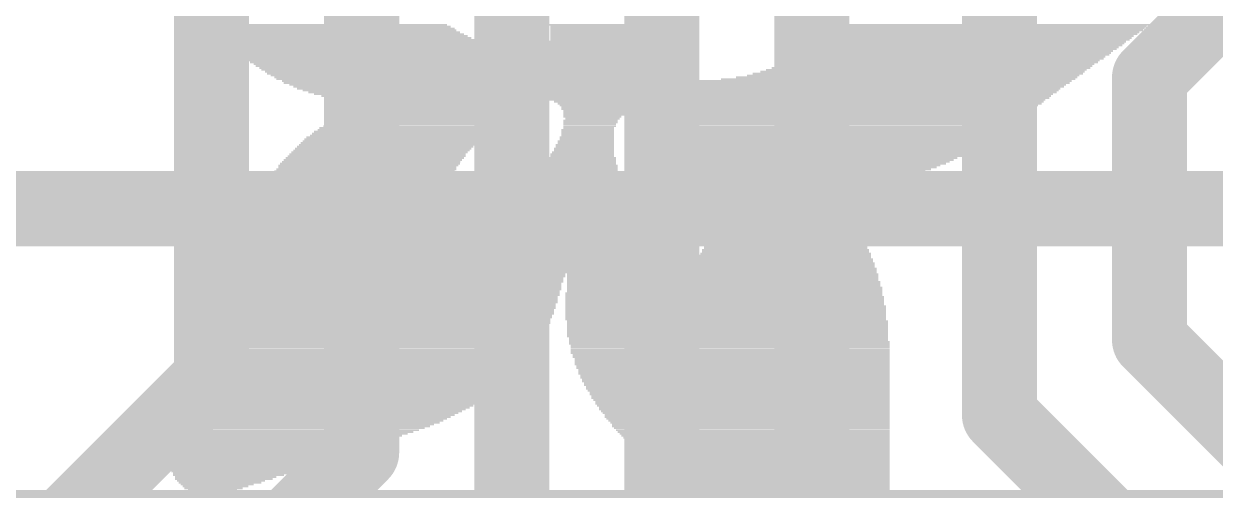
# Model space of a CAD drawing. Extents: x -6.8 to 60.3, y -8.9 to 34.9.
# Drawn here: x 23.113 to 27.146, y 7.366 to 8.944 of the extents above; entities that cross this region are included whole.
import ezdxf

# ---------------------------------------------------------------- set-up
doc = ezdxf.new("R2010")
doc.units = 0
for name, color, linetype in [('1', 12, 'CONTINUOUS'), ('16', 132, 'CONTINUOUS'), ('21', 40, 'CONTINUOUS')]:
    doc.layers.add(name, color=color, linetype=linetype)

# ---------------------------------------------------------------- blocks, each defined once
blk = doc.blocks.new('RECT')
blk.add_solid([(-0.5, -0.5), (0.5, -0.5), (-0.5, 0.5), (0.5, 0.5)])

msp = doc.modelspace()

# ---------------------------------------------------------------- linework, layer by layer
at = {"layer": '1', "const_width": 0.254}
for points in [[(23.749, 10.16), (23.749, 7.747)], [(24.257, 9.906), (24.257, 7.493)], [(24.765, 9.7155), (24.765, 7.239)], [(25.273, 9.525), (25.273, 6.985)], [(25.781, 9.271), (25.781, 6.731)], [(27.305, 9.144), (26.924, 8.763)], [(26.416, 9.0805), (26.416, 7.62)], [(26.924, 8.763), (26.924, 7.874)], [(26.924, 7.874), (27.305, 7.493)], [(23.749, 7.747), (23.241, 7.239)], [(26.416, 7.62), (27.051, 6.985)], [(24.257, 7.493), (23.749, 6.985)], [(23.241, 7.239), (23.241, 4.318)], [(24.765, 7.239), (24.257, 6.731)]]:
    msp.add_lwpolyline(points, dxfattribs=at)
at = {"layer": '1', "const_width": 0.127}
for points in [[(26.9875, 8.763, 1), (26.8605, 8.763)], [(26.8791, 8.8079, 1), (26.9689, 8.7181)], [(26.9689, 7.9189, 1), (26.8791, 7.8291)], [(26.8605, 7.874, 1), (26.9875, 7.874)], [(23.7939, 7.7021, 1), (23.7041, 7.7919)], [(23.6855, 7.747, 1), (23.8125, 7.747)], [(26.4609, 7.6649, 1), (26.3711, 7.5751)], [(26.3525, 7.62, 1), (26.4795, 7.62)], [(24.3019, 7.4481, 1), (24.2121, 7.5379)], [(24.1935, 7.493, 1), (24.3205, 7.493)], [(23.3045, 7.239, 1), (23.1775, 7.239)]]:
    msp.add_lwpolyline(points, format="xyb", dxfattribs=at)
at = {"layer": '16', "const_width": 0.254}
for points in [[(22.0345, 8.3185), (27.813, 8.3185)], [(22.098, 7.239), (28.6385, 7.239)]]:
    msp.add_lwpolyline(points, dxfattribs=at)

# ---------------------------------------------------------------- block references
at = {"layer": '21'}
for p, xscale, yscale in [((24.1459, 8.9408), 0.8001, 0.0064), ((24.1554, 8.9345), 0.8064, 0.0063), ((24.1649, 8.9281), 0.8128, 0.0064), ((24.1713, 8.9218), 0.8128, 0.0063), ((24.1808, 8.9154), 0.8192, 0.0064), ((25.1206, 8.9408), 0.4636, 0.0064), ((25.1111, 8.9281), 0.4318, 0.0064), ((25.0984, 8.9154), 0.4064, 0.0064), ((25.1143, 8.9345), 0.4381, 0.0063), ((25.1048, 8.9218), 0.4191, 0.0063), ((26.343, 8.9408), 1.1684, 0.0064), ((26.3398, 8.9345), 1.1494, 0.0063), ((26.3398, 8.9281), 1.1366, 0.0064), ((26.3367, 8.9218), 1.1303, 0.0063), ((26.3335, 8.9154), 1.1113, 0.0064), ((24.1904, 8.9091), 0.8255, 0.0063), ((24.2062, 8.8963), 0.8446, 0.0063), ((24.1999, 8.9027), 0.8319, 0.0064), ((24.2189, 8.89), 0.8446, 0.0064), ((24.2316, 8.8837), 0.8572, 0.0063), ((24.2411, 8.8773), 0.8636, 0.0064), ((24.2538, 8.871), 0.8763, 0.0063), ((25.0698, 8.871), 0.3746, 0.0063), ((25.0762, 8.8837), 0.3747, 0.0063), ((25.073, 8.8773), 0.3683, 0.0064), ((25.0952, 8.9091), 0.4, 0.0063), ((25.0889, 8.9027), 0.3873, 0.0064), ((25.0857, 8.8963), 0.381, 0.0063), ((25.0825, 8.89), 0.3746, 0.0064), ((26.2954, 8.871), 1.0731, 0.0063), ((26.3017, 8.8773), 1.0732, 0.0064), ((26.3176, 8.8963), 1.0922, 0.0063), ((26.3144, 8.89), 1.0858, 0.0064), ((26.3081, 8.8837), 1.0731, 0.0063), ((26.3302, 8.9091), 1.1049, 0.0063), ((26.3239, 8.9027), 1.0922, 0.0064), ((24.2665, 8.8646), 0.889, 0.0064), ((24.2856, 8.8582), 0.9144, 0.0063), ((24.3046, 8.8519), 0.9398, 0.0064), ((24.5428, 8.8456), 1.4033, 0.0063), ((24.5459, 8.8392), 1.397, 0.0064), ((24.5523, 8.8329), 1.3843, 0.0063), ((25.0412, 8.8519), 0.4064, 0.0064), ((25.054, 8.8582), 0.3937, 0.0063), ((25.0634, 8.8646), 0.3747, 0.0064), ((26.2477, 8.8329), 1.0541, 0.0063), ((26.2573, 8.8392), 1.0605, 0.0064), ((26.2668, 8.8456), 1.0541, 0.0063), ((26.2732, 8.8519), 1.0541, 0.0064), ((26.2827, 8.8582), 1.0605, 0.0063), ((26.289, 8.8646), 1.0604, 0.0064), ((24.5555, 8.8265), 1.3779, 0.0064), ((24.5586, 8.8201), 1.3716, 0.0063), ((24.565, 8.8138), 1.3716, 0.0064), ((24.5714, 8.8075), 1.3589, 0.0063), ((24.5777, 8.8011), 1.3589, 0.0064), ((24.5872, 8.7948), 1.3526, 0.0063), ((26.1843, 8.7948), 1.0795, 0.0063), ((26.1969, 8.8011), 1.0668, 0.0064), ((26.2065, 8.8075), 1.0605, 0.0063), ((26.2192, 8.8138), 1.0605, 0.0064), ((26.2287, 8.8201), 1.0541, 0.0063), ((26.2382, 8.8265), 1.0604, 0.0064), ((24.5968, 8.7884), 1.3589, 0.0064), ((24.6063, 8.782), 1.3525, 0.0063), ((24.619, 8.7757), 1.3653, 0.0064), ((24.6317, 8.7694), 1.3653, 0.0063), ((24.6539, 8.763), 1.3843, 0.0064), ((24.6793, 8.7567), 1.4224, 0.0063), ((25.3238, 8.7503), 2.6734, 0.0064), ((26.0731, 8.7567), 1.2002, 0.0063), ((26.1017, 8.763), 1.1557, 0.0064), ((26.1239, 8.7694), 1.124, 0.0063), ((26.1398, 8.7757), 1.1176, 0.0064), ((26.1557, 8.782), 1.0985, 0.0063), ((26.1684, 8.7884), 1.0859, 0.0064), ((25.3238, 8.7439), 2.6606, 0.0063), ((25.327, 8.7376), 2.6289, 0.0064), ((25.3301, 8.7313), 2.6099, 0.0063), ((25.3301, 8.7249), 2.5845, 0.0064), ((25.3365, 8.7186), 2.559, 0.0063), ((25.3429, 8.7122), 2.5337, 0.0064), ((25.3461, 8.7058), 2.5019, 0.0063), ((25.3556, 8.6995), 2.4701, 0.0064), ((25.3715, 8.6932), 2.4257, 0.0063), ((24.5523, 8.6677), 0.5207, 0.0063), ((24.5745, 8.6741), 0.5144, 0.0064), ((24.5968, 8.6805), 0.5207, 0.0063), ((25.4667, 8.6868), 2.2098, 0.0064), ((25.7366, 8.6805), 1.6573, 0.0063), ((25.7398, 8.6741), 1.6383, 0.0064), ((25.7366, 8.6677), 1.6193, 0.0063), ((24.4666, 8.6296), 0.5651, 0.0063), ((24.4761, 8.636), 0.5588, 0.0064), ((24.492, 8.6424), 0.5525, 0.0063), ((24.5047, 8.6487), 0.5525, 0.0064), ((24.5205, 8.6551), 0.5334, 0.0063), ((24.5396, 8.6614), 0.5334, 0.0064), ((25.7302, 8.6551), 1.5938, 0.0063), ((25.7366, 8.6614), 1.6065, 0.0064), ((25.7302, 8.6487), 1.5812, 0.0064), ((25.0444, 8.636), 0.2096, 0.0064), ((25.7239, 8.6424), 1.5685, 0.0063), ((25.0381, 8.6296), 0.1969, 0.0063), ((25.8445, 8.636), 1.3144, 0.0064), ((25.8509, 8.6296), 1.2891, 0.0063), ((24.4062, 8.5915), 0.5842, 0.0063), ((24.4158, 8.5979), 0.5779, 0.0064), ((24.4221, 8.6043), 0.5778, 0.0063), ((24.4348, 8.6106), 0.5778, 0.0064), ((24.4444, 8.617), 0.5715, 0.0063), ((24.4539, 8.6233), 0.5651, 0.0064), ((25.0317, 8.617), 0.1842, 0.0063), ((25.0317, 8.6106), 0.1842, 0.0064), ((25.0285, 8.6043), 0.1778, 0.0063), ((25.0285, 8.5979), 0.1778, 0.0064), ((25.0253, 8.5915), 0.1715, 0.0063), ((25.0381, 8.6233), 0.1841, 0.0064), ((25.8509, 8.6233), 1.2637, 0.0064), ((25.8509, 8.617), 1.2509, 0.0063), ((25.8541, 8.6106), 1.2319, 0.0064), ((25.8509, 8.6043), 1.2129, 0.0063), ((25.8509, 8.5979), 1.2001, 0.0064), ((25.8509, 8.5915), 1.1875, 0.0063), ((24.3555, 8.5471), 0.5969, 0.0064), ((24.3618, 8.5534), 0.5969, 0.0063), ((24.365, 8.5598), 0.5905, 0.0064), ((24.3777, 8.5662), 0.5905, 0.0063), ((24.3808, 8.5725), 0.5842, 0.0064), ((24.3904, 8.5789), 0.5905, 0.0063), ((24.3999, 8.5852), 0.5842, 0.0064), ((25.0159, 8.5471), 0.1905, 0.0064), ((25.019, 8.5598), 0.1842, 0.0064), ((25.019, 8.5534), 0.1842, 0.0063), ((25.0222, 8.5852), 0.1778, 0.0064), ((25.0222, 8.5789), 0.1778, 0.0063), ((25.0222, 8.5725), 0.1778, 0.0064), ((25.0222, 8.5662), 0.1778, 0.0063), ((25.8477, 8.5852), 1.1684, 0.0064), ((25.8477, 8.5789), 1.1557, 0.0063), ((25.8445, 8.5725), 1.1366, 0.0064), ((25.8445, 8.5662), 1.124, 0.0063), ((25.8414, 8.5598), 1.1049, 0.0064), ((25.8413, 8.5534), 1.0922, 0.0063), ((25.8382, 8.5471), 1.0731, 0.0064), ((24.3174, 8.509), 0.5969, 0.0064), ((24.3237, 8.5153), 0.5969, 0.0063), ((24.33, 8.5217), 0.5969, 0.0064), ((24.3363, 8.5281), 0.5969, 0.0063), ((24.3428, 8.5344), 0.5969, 0.0064), ((24.3491, 8.5408), 0.5969, 0.0063), ((25.0063, 8.509), 0.2096, 0.0064), ((25.0095, 8.5217), 0.2032, 0.0064), ((25.0095, 8.5153), 0.2032, 0.0063), ((25.0127, 8.5344), 0.1969, 0.0064), ((25.0127, 8.5281), 0.1969, 0.0063), ((25.0159, 8.5408), 0.1905, 0.0063), ((25.835, 8.5408), 1.0668, 0.0063), ((25.8318, 8.5344), 1.0478, 0.0064), ((25.8318, 8.5281), 1.035, 0.0063), ((25.8286, 8.5217), 1.016, 0.0064), ((25.8223, 8.5153), 1.0033, 0.0063), ((25.8191, 8.509), 0.9842, 0.0064), ((24.2856, 8.4709), 0.6096, 0.0064), ((24.2888, 8.4772), 0.6033, 0.0063), ((24.2951, 8.4836), 0.6032, 0.0064), ((24.3015, 8.49), 0.6033, 0.0063), ((24.3078, 8.4963), 0.6032, 0.0064), ((24.311, 8.5027), 0.5969, 0.0063), ((24.9968, 8.4709), 0.2413, 0.0064), ((25, 8.4836), 0.2349, 0.0064), ((25, 8.4772), 0.2349, 0.0063), ((25.0031, 8.49), 0.2286, 0.0063), ((25.0032, 8.5027), 0.2159, 0.0063), ((25.0032, 8.4963), 0.2159, 0.0064), ((25.8159, 8.5027), 0.9652, 0.0063), ((25.8128, 8.4963), 0.9589, 0.0064), ((25.8064, 8.49), 0.9334, 0.0063), ((25.8001, 8.4836), 0.9207, 0.0064), ((25.5175, 8.4772), 0.3429, 0.0063), ((25.5238, 8.4709), 0.3429, 0.0064), ((25.9779, 8.4772), 0.5397, 0.0063), ((25.9779, 8.4709), 0.5143, 0.0064), ((24.257, 8.4328), 0.616, 0.0064), ((24.2538, 8.4265), 0.6096, 0.0063), ((24.2634, 8.4391), 0.6159, 0.0063), ((24.2665, 8.4455), 0.6096, 0.0064), ((24.2729, 8.4519), 0.6096, 0.0063), ((24.2792, 8.4646), 0.6096, 0.0063), ((24.2761, 8.4582), 0.6033, 0.0064), ((24.984, 8.4265), 0.2921, 0.0063), ((24.9872, 8.4328), 0.2857, 0.0064), ((24.9904, 8.4391), 0.2794, 0.0063), ((24.9905, 8.4455), 0.2667, 0.0064), ((24.9936, 8.4582), 0.2604, 0.0064), ((24.9936, 8.4519), 0.2604, 0.0063), ((24.9968, 8.4646), 0.254, 0.0063), ((25.5302, 8.4646), 0.3556, 0.0063), ((25.5397, 8.4582), 0.362, 0.0064), ((25.5429, 8.4519), 0.3683, 0.0063), ((25.5524, 8.4455), 0.3746, 0.0064), ((25.5556, 8.4391), 0.381, 0.0063), ((25.5651, 8.4328), 0.3874, 0.0064), ((25.5683, 8.4265), 0.3937, 0.0063), ((25.9747, 8.4646), 0.4826, 0.0063), ((25.9779, 8.4582), 0.4509, 0.0064), ((25.9779, 8.4519), 0.4127, 0.0063), ((25.9779, 8.4455), 0.3747, 0.0064), ((25.9779, 8.4391), 0.3365, 0.0063), ((25.9747, 8.4328), 0.2921, 0.0064), ((25.9715, 8.4265), 0.235, 0.0063), ((24.2348, 8.3947), 0.6223, 0.0064), ((24.2348, 8.3884), 0.6223, 0.0063), ((24.238, 8.401), 0.6159, 0.0063), ((24.2443, 8.4138), 0.616, 0.0063), ((24.2443, 8.4074), 0.616, 0.0064), ((24.2507, 8.4201), 0.6159, 0.0064), ((24.9746, 8.3884), 0.3493, 0.0063), ((24.9777, 8.401), 0.3302, 0.0063), ((24.9777, 8.3947), 0.3302, 0.0064), ((24.9809, 8.4138), 0.3112, 0.0063), ((24.9809, 8.4074), 0.3112, 0.0064), ((24.9841, 8.4201), 0.3048, 0.0064), ((25.5747, 8.4201), 0.3937, 0.0064), ((25.581, 8.4138), 0.4064, 0.0063), ((25.5873, 8.4074), 0.4064, 0.0064), ((25.5937, 8.401), 0.4191, 0.0063), ((25.6, 8.3947), 0.4191, 0.0064), ((25.6032, 8.3884), 0.4254, 0.0063), ((25.9715, 8.4201), 0.1588, 0.0064), ((24.2157, 8.3503), 0.635, 0.0063), ((24.2189, 8.3629), 0.6286, 0.0063), ((24.2189, 8.3566), 0.6286, 0.0064), ((24.2253, 8.3693), 0.6287, 0.0064), ((24.2285, 8.382), 0.6223, 0.0064), ((24.2285, 8.3757), 0.6223, 0.0063), ((24.9619, 8.3503), 0.4127, 0.0063), ((24.9651, 8.3566), 0.3937, 0.0064), ((24.9682, 8.3629), 0.3874, 0.0063), ((24.9682, 8.3693), 0.3746, 0.0064), ((24.9714, 8.3757), 0.3683, 0.0063), ((24.9714, 8.382), 0.3556, 0.0064), ((25.6064, 8.382), 0.4318, 0.0064), ((25.6159, 8.3757), 0.4382, 0.0063), ((25.6191, 8.3693), 0.4445, 0.0064), ((25.6223, 8.3629), 0.4509, 0.0063), ((25.6286, 8.3566), 0.4508, 0.0064), ((25.6318, 8.3503), 0.4572, 0.0063), ((24.203, 8.3058), 0.6604, 0.0064), ((24.2062, 8.3185), 0.654, 0.0064), ((24.2062, 8.3122), 0.654, 0.0063), ((24.2094, 8.3248), 0.6477, 0.0063), ((24.2126, 8.3376), 0.6413, 0.0063), ((24.2126, 8.3312), 0.6413, 0.0064), ((24.2157, 8.3439), 0.635, 0.0064), ((24.9397, 8.3058), 0.4953, 0.0064), ((24.946, 8.3122), 0.4826, 0.0063), ((24.9459, 8.3185), 0.4699, 0.0064), ((24.9523, 8.3248), 0.4572, 0.0063), ((24.9524, 8.3312), 0.4445, 0.0064), ((24.9587, 8.3376), 0.4318, 0.0063), ((24.9587, 8.3439), 0.4191, 0.0064), ((25.6349, 8.3439), 0.4635, 0.0064), ((25.6413, 8.3376), 0.4636, 0.0063), ((25.6445, 8.3312), 0.4699, 0.0064), ((25.6445, 8.3248), 0.4699, 0.0063), ((25.6477, 8.3185), 0.4763, 0.0064), ((25.654, 8.3122), 0.4762, 0.0063), ((25.6572, 8.3058), 0.4826, 0.0064), ((24.2157, 8.2741), 0.7112, 0.0063), ((24.5364, 8.2677), 1.3526, 0.0064), ((24.2062, 8.2867), 0.6794, 0.0063), ((24.2126, 8.2804), 0.6921, 0.0064), ((24.2062, 8.2995), 0.6668, 0.0063), ((24.2094, 8.2931), 0.6731, 0.0064), ((24.911, 8.2741), 0.6033, 0.0063), ((24.9206, 8.2804), 0.5715, 0.0064), ((24.927, 8.2867), 0.5461, 0.0063), ((24.9333, 8.2931), 0.5334, 0.0064), ((24.9365, 8.2995), 0.5143, 0.0063), ((25.6604, 8.2995), 0.4889, 0.0063), ((25.6604, 8.2931), 0.4889, 0.0064), ((25.6636, 8.2867), 0.4953, 0.0063), ((25.673, 8.2741), 0.5017, 0.0063), ((25.673, 8.2677), 0.5017, 0.0064), ((25.6699, 8.2804), 0.4953, 0.0064), ((24.5428, 8.2296), 1.4033, 0.0064), ((24.5396, 8.2486), 1.3843, 0.0063), ((24.5396, 8.2423), 1.3843, 0.0064), ((24.5428, 8.236), 1.3907, 0.0063), ((24.5364, 8.2614), 1.3652, 0.0063), ((24.5396, 8.255), 1.3716, 0.0064), ((25.6762, 8.2614), 0.508, 0.0063), ((25.6762, 8.255), 0.508, 0.0064), ((25.6794, 8.2486), 0.5144, 0.0063), ((25.6826, 8.2423), 0.5207, 0.0064), ((25.6826, 8.236), 0.5207, 0.0063), ((25.6858, 8.2296), 0.5271, 0.0064), ((24.5555, 8.1915), 1.4541, 0.0064), ((24.5587, 8.1852), 1.4605, 0.0063), ((24.5459, 8.2169), 1.4224, 0.0064), ((24.5491, 8.2105), 1.4288, 0.0063), ((24.5523, 8.2042), 1.4351, 0.0064), ((24.5555, 8.1979), 1.4415, 0.0063), ((24.546, 8.2233), 1.4097, 0.0063), ((25.689, 8.1979), 0.5461, 0.0063), ((25.6921, 8.1915), 0.5524, 0.0064), ((25.6921, 8.1852), 0.5524, 0.0063), ((25.6889, 8.2169), 0.5334, 0.0064), ((25.6889, 8.2105), 0.5334, 0.0063), ((25.6921, 8.2042), 0.5398, 0.0064), ((25.6858, 8.2233), 0.5271, 0.0063), ((24.9016, 8.1471), 2.1717, 0.0063), ((24.5809, 8.1534), 1.5303, 0.0064), ((24.5586, 8.1788), 1.4732, 0.0064), ((24.5649, 8.1724), 1.4859, 0.0063), ((24.5745, 8.1598), 1.505, 0.0063), ((24.5682, 8.1661), 1.4923, 0.0064), ((25.6826, 8.1534), 0.5969, 0.0064), ((25.6889, 8.1598), 0.5842, 0.0063), ((25.6921, 8.1661), 0.5778, 0.0064), ((25.6921, 8.1788), 0.5652, 0.0064), ((25.6921, 8.1724), 0.5652, 0.0063), ((24.9016, 8.1153), 2.1971, 0.0064), ((24.9016, 8.109), 2.1971, 0.0063), ((24.9015, 8.1343), 2.1844, 0.0063), ((24.9015, 8.128), 2.1844, 0.0064), ((24.9015, 8.1217), 2.1844, 0.0063), ((24.9016, 8.1407), 2.1717, 0.0064), ((24.3618, 8.0645), 1.143, 0.0064), ((24.365, 8.0772), 1.1493, 0.0064), ((24.365, 8.0709), 1.1493, 0.0063), ((24.3713, 8.0962), 1.1494, 0.0063), ((24.3713, 8.0899), 1.1494, 0.0064), ((24.3681, 8.0836), 1.143, 0.0063), ((24.9016, 8.1026), 2.1971, 0.0064), ((25.4794, 8.0962), 1.0541, 0.0063), ((25.4794, 8.0899), 1.0541, 0.0064), ((25.4794, 8.0836), 1.0541, 0.0063), ((25.4794, 8.0772), 1.0541, 0.0064), ((25.4825, 8.0709), 1.0605, 0.0063), ((25.4825, 8.0645), 1.0605, 0.0064), ((24.3523, 8.0391), 1.1493, 0.0064), ((24.3523, 8.0328), 1.1493, 0.0063), ((24.3523, 8.0264), 1.1493, 0.0064), ((24.3586, 8.0582), 1.1494, 0.0063), ((24.3586, 8.0518), 1.1494, 0.0064), ((24.3586, 8.0455), 1.1494, 0.0063), ((25.4825, 8.0328), 1.0731, 0.0063), ((25.4825, 8.0264), 1.0731, 0.0064), ((25.4825, 8.0582), 1.0605, 0.0063), ((25.4857, 8.0518), 1.0668, 0.0064), ((25.4857, 8.0455), 1.0668, 0.0063), ((25.4857, 8.0391), 1.0668, 0.0064), ((24.3363, 7.982), 1.1557, 0.0063), ((24.3428, 8.001), 1.1557, 0.0064), ((24.3396, 7.9947), 1.1493, 0.0063), ((24.3396, 7.9883), 1.1493, 0.0064), ((24.3459, 8.0201), 1.1494, 0.0063), ((24.3459, 8.0137), 1.1494, 0.0064), ((24.3459, 8.0074), 1.1494, 0.0063), ((25.4857, 8.0201), 1.0795, 0.0063), ((25.4857, 8.0137), 1.0795, 0.0064), ((25.4857, 8.0074), 1.0795, 0.0063), ((25.4857, 8.001), 1.0795, 0.0064), ((25.4857, 7.9947), 1.0795, 0.0063), ((25.4889, 7.9883), 1.0858, 0.0064), ((25.4889, 7.982), 1.0858, 0.0063), ((24.3205, 7.9439), 1.1494, 0.0063), ((24.33, 7.9629), 1.1557, 0.0064), ((24.3269, 7.9566), 1.1493, 0.0063), ((24.3269, 7.9502), 1.1493, 0.0064), ((24.3332, 7.9756), 1.1494, 0.0064), ((24.3332, 7.9693), 1.1494, 0.0063), ((25.4889, 7.9756), 1.0858, 0.0064), ((25.4889, 7.9693), 1.0858, 0.0063), ((25.4889, 7.9629), 1.0858, 0.0064), ((25.4889, 7.9566), 1.0858, 0.0063), ((25.4889, 7.9502), 1.0858, 0.0064), ((25.4889, 7.9439), 1.0858, 0.0063), ((24.3078, 7.9058), 1.1494, 0.0063), ((24.311, 7.9121), 1.143, 0.0064), ((24.3142, 7.9248), 1.1493, 0.0064), ((24.3142, 7.9184), 1.1493, 0.0063), ((24.3205, 7.9375), 1.1494, 0.0064), ((24.3205, 7.9312), 1.1494, 0.0063), ((25.4953, 7.9375), 1.0859, 0.0064), ((25.4953, 7.9312), 1.0859, 0.0063), ((25.4953, 7.9248), 1.0859, 0.0064), ((25.4953, 7.9184), 1.0859, 0.0063), ((25.4953, 7.9121), 1.0859, 0.0064), ((25.4953, 7.9058), 1.0859, 0.0063), ((24.2888, 7.8677), 1.1367, 0.0063), ((24.2888, 7.8613), 1.1367, 0.0064), ((24.2983, 7.8867), 1.143, 0.0064), ((24.2951, 7.8803), 1.1366, 0.0063), ((24.2951, 7.874), 1.1366, 0.0064), ((24.3046, 7.8994), 1.143, 0.0064), ((24.3046, 7.8931), 1.143, 0.0063), ((25.4953, 7.8994), 1.0859, 0.0064), ((25.4953, 7.8931), 1.0859, 0.0063), ((25.4953, 7.8867), 1.0859, 0.0064), ((25.4985, 7.8803), 1.0795, 0.0063), ((25.4985, 7.874), 1.0795, 0.0064), ((25.5016, 7.8677), 1.0858, 0.0063), ((25.5016, 7.8613), 1.0858, 0.0064), ((24.2697, 7.8296), 1.124, 0.0063), ((24.2665, 7.8232), 1.1176, 0.0064), ((24.2793, 7.8486), 1.1303, 0.0064), ((24.2793, 7.8422), 1.1303, 0.0063), ((24.2761, 7.8359), 1.1239, 0.0064), ((24.2856, 7.855), 1.1303, 0.0063), ((25.5048, 7.855), 1.0795, 0.0063), ((25.5048, 7.8486), 1.0795, 0.0064), ((25.5048, 7.8422), 1.0795, 0.0063), ((25.5048, 7.8359), 1.0795, 0.0064), ((25.5048, 7.8296), 1.0795, 0.0063), ((25.508, 7.8232), 1.0731, 0.0064), ((24.2475, 7.7915), 1.1049, 0.0063), ((24.2443, 7.7851), 1.0986, 0.0064), ((24.2538, 7.7978), 1.1049, 0.0064), ((24.2602, 7.8105), 1.1176, 0.0064), ((24.257, 7.8042), 1.1112, 0.0063), ((24.2665, 7.8169), 1.1176, 0.0063), ((25.508, 7.8169), 1.0731, 0.0063), ((25.5111, 7.8105), 1.0668, 0.0064), ((25.5111, 7.8042), 1.0668, 0.0063), ((25.5111, 7.7978), 1.0668, 0.0064), ((25.5111, 7.7915), 1.0668, 0.0063), ((25.5143, 7.7851), 1.0604, 0.0064), ((24.222, 7.747), 1.0795, 0.0064), ((24.2253, 7.7534), 1.0859, 0.0063), ((24.2157, 7.7407), 1.0668, 0.0063), ((24.2348, 7.7661), 1.0922, 0.0063), ((24.2316, 7.7597), 1.0858, 0.0064), ((24.2443, 7.7788), 1.0986, 0.0063), ((24.238, 7.7724), 1.0859, 0.0064), ((25.5143, 7.7788), 1.0604, 0.0063), ((25.5175, 7.7724), 1.0541, 0.0064), ((25.5175, 7.7661), 1.0541, 0.0063), ((25.5175, 7.7597), 1.0541, 0.0064), ((25.5206, 7.7534), 1.0477, 0.0063), ((25.5206, 7.747), 1.0477, 0.0064), ((25.5238, 7.7407), 1.0414, 0.0063), ((24.1935, 7.7089), 1.0478, 0.0064), ((24.1967, 7.7153), 1.0541, 0.0063), ((24.1872, 7.7026), 1.0351, 0.0063), ((24.2062, 7.728), 1.0604, 0.0063), ((24.2031, 7.7216), 1.0541, 0.0064), ((24.2126, 7.7343), 1.0605, 0.0064), ((25.5238, 7.7343), 1.0414, 0.0064), ((25.527, 7.728), 1.035, 0.0063), ((25.527, 7.7216), 1.035, 0.0064), ((25.5302, 7.7153), 1.0287, 0.0063), ((25.5302, 7.7089), 1.0287, 0.0064), ((25.5334, 7.7026), 1.0223, 0.0063), ((24.1649, 7.6772), 1.016, 0.0063), ((24.1586, 7.6708), 1.0033, 0.0064), ((24.1554, 7.6645), 0.997, 0.0063), ((24.1745, 7.6899), 1.0223, 0.0063), ((24.1713, 7.6835), 1.016, 0.0064), ((24.1839, 7.6962), 1.0287, 0.0064), ((25.5365, 7.6962), 1.016, 0.0064), ((25.5365, 7.6899), 1.016, 0.0063), ((25.5397, 7.6835), 1.0096, 0.0064), ((25.5397, 7.6772), 1.0096, 0.0063), ((25.5429, 7.6708), 1.0033, 0.0064), ((25.5461, 7.6645), 0.9969, 0.0063), ((24.1205, 7.6327), 0.9525, 0.0064), ((24.1141, 7.6264), 0.9398, 0.0063), ((24.1078, 7.62), 0.9271, 0.0064), ((24.1427, 7.6518), 0.9842, 0.0063), ((24.1364, 7.6454), 0.9715, 0.0064), ((24.13, 7.6391), 0.9588, 0.0063), ((24.1491, 7.6581), 0.9843, 0.0064), ((25.5461, 7.6581), 0.9969, 0.0064), ((25.5492, 7.6518), 0.9906, 0.0063), ((25.5524, 7.6454), 0.9842, 0.0064), ((25.5524, 7.6391), 0.9842, 0.0063), ((25.5556, 7.6327), 0.9779, 0.0064), ((25.5587, 7.6264), 0.9715, 0.0063), ((25.5619, 7.62), 0.9652, 0.0064), ((24.076, 7.5946), 0.889, 0.0064), ((24.0665, 7.5883), 0.87, 0.0063), ((24.0602, 7.5819), 0.8573, 0.0064), ((24.0919, 7.6073), 0.908, 0.0064), ((24.0983, 7.6137), 0.9207, 0.0063), ((24.0856, 7.601), 0.8953, 0.0063), ((25.5619, 7.6137), 0.9652, 0.0063), ((25.5651, 7.6073), 0.9588, 0.0064), ((25.5683, 7.601), 0.9525, 0.0063), ((25.5715, 7.5946), 0.9461, 0.0064), ((25.5746, 7.5883), 0.9398, 0.0063), ((25.5746, 7.5819), 0.9398, 0.0064), ((24.0157, 7.5565), 0.7938, 0.0064), ((24.0062, 7.5502), 0.7747, 0.0063), ((23.9967, 7.5438), 0.7557, 0.0064), ((24.0284, 7.5629), 0.8064, 0.0063), ((24.0475, 7.5756), 0.8445, 0.0063), ((24.038, 7.5692), 0.8255, 0.0064), ((25.5778, 7.5756), 0.9334, 0.0063), ((25.581, 7.5692), 0.9271, 0.0064), ((25.5842, 7.5629), 0.9207, 0.0063), ((25.5873, 7.5565), 0.9144, 0.0064), ((25.5905, 7.5502), 0.908, 0.0063), ((25.5937, 7.5438), 0.9017, 0.0064), ((23.9332, 7.5057), 0.6541, 0.0064), ((23.9236, 7.4994), 0.635, 0.0063), ((23.9745, 7.5311), 0.7239, 0.0064), ((23.9649, 7.5248), 0.7048, 0.0063), ((23.9554, 7.5184), 0.6858, 0.0064), ((23.984, 7.5375), 0.7429, 0.0063), ((23.9459, 7.5121), 0.6667, 0.0063), ((25.5968, 7.5375), 0.8953, 0.0063), ((25.6, 7.5311), 0.889, 0.0064), ((25.6032, 7.5248), 0.8826, 0.0063), ((25.6064, 7.5184), 0.8763, 0.0064), ((25.6096, 7.5121), 0.8699, 0.0063), ((25.6127, 7.5057), 0.8636, 0.0064), ((25.6159, 7.4994), 0.8572, 0.0063), ((23.9141, 7.493), 0.616, 0.0064), ((23.9046, 7.4867), 0.5969, 0.0063), ((23.8951, 7.4803), 0.5779, 0.0064), ((23.8855, 7.474), 0.5588, 0.0063), ((23.8728, 7.4676), 0.5334, 0.0064), ((23.8665, 7.4613), 0.5207, 0.0063), ((25.6191, 7.493), 0.8509, 0.0064), ((25.6223, 7.4867), 0.8445, 0.0063), ((25.6286, 7.4803), 0.8318, 0.0064), ((25.6318, 7.474), 0.8255, 0.0063), ((25.6349, 7.4676), 0.8191, 0.0064), ((25.6381, 7.4613), 0.8128, 0.0063), ((23.8538, 7.4549), 0.4953, 0.0064), ((23.8474, 7.4486), 0.4826, 0.0063), ((23.8379, 7.4422), 0.4636, 0.0064), ((23.8189, 7.4295), 0.4127, 0.0064), ((23.8316, 7.4359), 0.4381, 0.0063), ((23.8157, 7.4232), 0.3937, 0.0063), ((25.6445, 7.4549), 0.8001, 0.0064), ((25.6477, 7.4486), 0.7937, 0.0063), ((25.6508, 7.4422), 0.7874, 0.0064), ((25.6572, 7.4359), 0.7747, 0.0063), ((25.6604, 7.4295), 0.7683, 0.0064), ((25.6635, 7.4232), 0.762, 0.0063), ((23.8062, 7.4168), 0.3747, 0.0064), ((23.7966, 7.4104), 0.3429, 0.0063), ((23.7903, 7.4041), 0.3302, 0.0064), ((23.7808, 7.3978), 0.2985, 0.0063), ((23.7776, 7.3914), 0.2794, 0.0064), ((23.7681, 7.3851), 0.2477, 0.0063), ((23.7617, 7.3787), 0.2222, 0.0064), ((25.6699, 7.4168), 0.7493, 0.0064), ((25.673, 7.4104), 0.7429, 0.0063), ((25.6762, 7.4041), 0.7366, 0.0064), ((25.6826, 7.3978), 0.7239, 0.0063), ((25.6858, 7.3914), 0.7175, 0.0064), ((25.6921, 7.3851), 0.7048, 0.0063), ((25.6953, 7.3787), 0.6985, 0.0064), ((23.7553, 7.3723), 0.1969, 0.0063), ((23.7522, 7.366), 0.1651, 0.0064), ((25.6985, 7.3723), 0.6921, 0.0063), ((25.7048, 7.366), 0.6794, 0.0064)]:
    msp.add_blockref('RECT', p, dxfattribs=dict(at, xscale=xscale, yscale=yscale))

doc.saveas('drawing.dxf')
